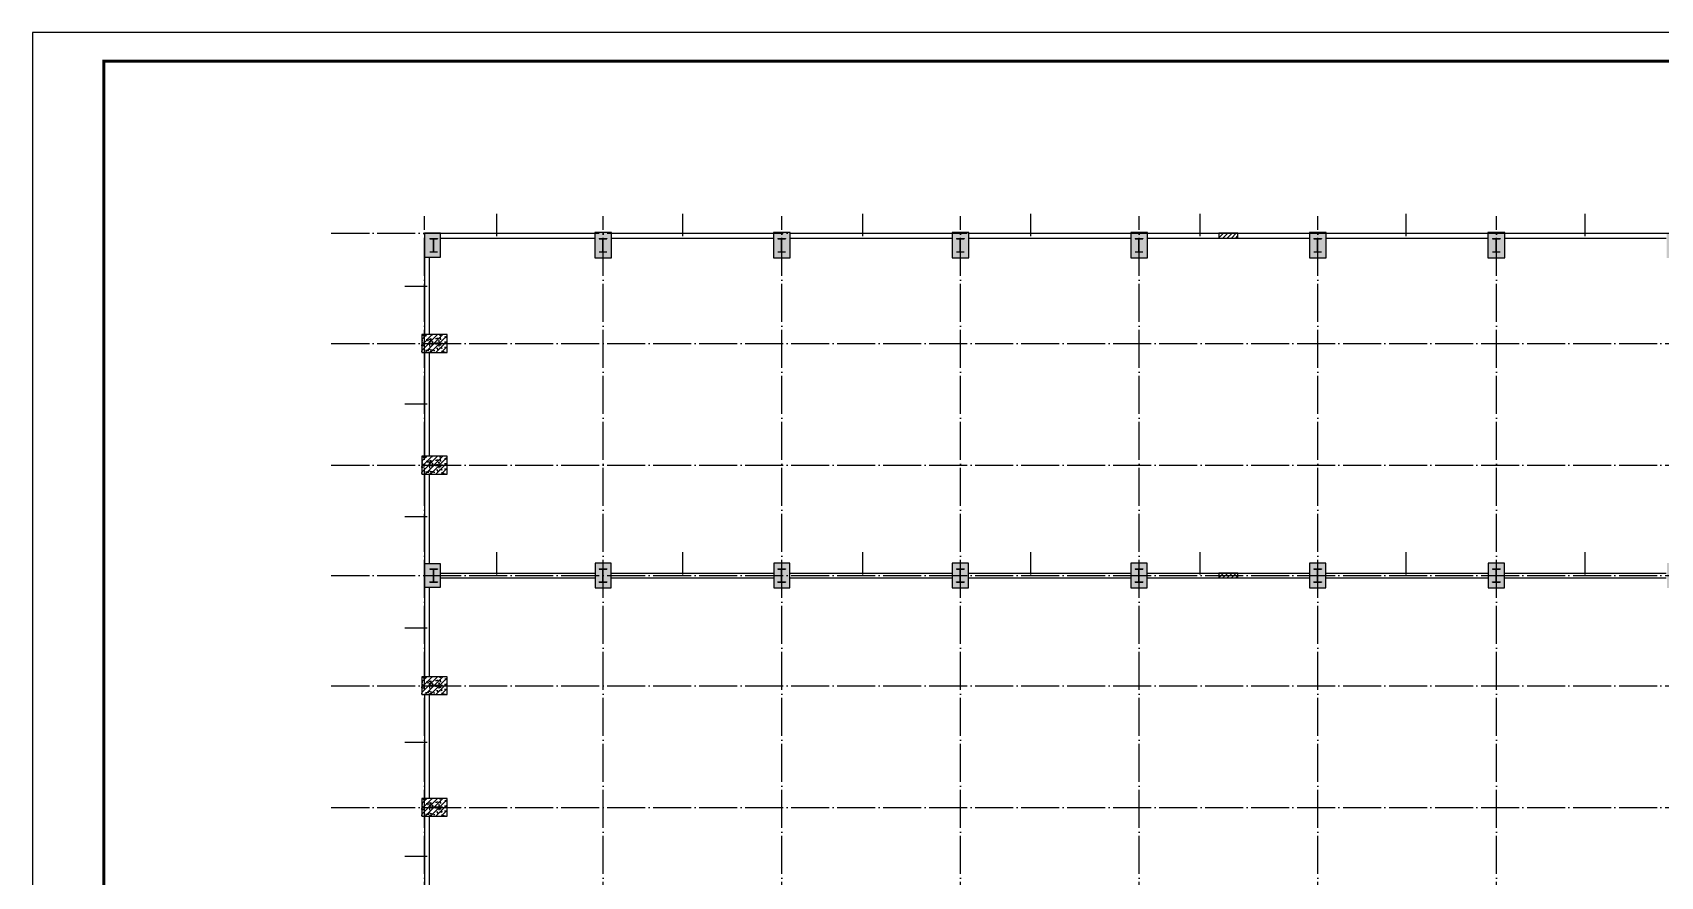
# Model space of a CAD drawing. Extents: x 95752 to 843522, y -411933 to 75567.
# Drawn here: x 287923 to 373577, y -236127 to -191733 of the extents above; entities that cross this region are included whole.
import ezdxf

# ---------------------------------------------------------------- set-up
doc = ezdxf.new("R2010")
doc.units = 0
doc.header["$LTSCALE"] = 1000
doc.header["$MEASUREMENT"] = 0
doc.linetypes.add('DOTE', pattern=[2.42, 2, -0.2, 0.02, -0.2])
for name, color, linetype in [('C-粗线', 51, 'Continuous'), ('DOTE', 1, 'Continuous'), ('PUB_TITLE', 4, 'Continuous')]:
    doc.layers.add(name, color=color, linetype=linetype)

# ---------------------------------------------------------------- blocks, each defined once
blk = doc.blocks.new('钢柱模板')
at = {"layer": 'C-粗线', "color": 6}
for p, q in [((-219552, -203263), (-219552, -203275)), ((-219552, -203263), (-219152, -203263)), ((-219552, -203263), (-219552, -203275)), ((-219552, -203263), (-219152, -203263)), ((-219552, -203275), (-219152, -203275)), ((-219552, -203275), (-219152, -203275)), ((-219361, -203283), (-219369, -203275)), ((-219361, -203283), (-219369, -203275)), ((-219361, -203951), (-219361, -203275)), ((-219361, -203951), (-219361, -203275)), ((-219343, -203283), (-219335, -203275)), ((-219343, -203951), (-219343, -203275)), ((-219343, -203283), (-219335, -203275)), ((-219343, -203951), (-219343, -203275)), ((-219152, -203263), (-219152, -203275)), ((-219152, -203263), (-219152, -203275)), ((-210632, -203263), (-210632, -203275)), ((-210632, -203263), (-210232, -203263)), ((-210632, -203263), (-210632, -203275)), ((-210632, -203263), (-210232, -203263)), ((-210632, -203275), (-210232, -203275)), ((-210632, -203275), (-210232, -203275)), ((-210441, -203283), (-210449, -203275)), ((-210441, -203283), (-210449, -203275)), ((-210441, -203951), (-210441, -203275)), ((-210441, -203951), (-210441, -203275)), ((-210423, -203283), (-210415, -203275)), ((-210423, -203951), (-210423, -203275)), ((-210423, -203283), (-210415, -203275)), ((-210423, -203951), (-210423, -203275)), ((-210232, -203263), (-210232, -203275)), ((-210232, -203263), (-210232, -203275)), ((-201232, -203263), (-201232, -203275)), ((-201232, -203263), (-200832, -203263)), ((-201232, -203263), (-201232, -203275)), ((-201232, -203263), (-200832, -203263)), ((-201232, -203275), (-200832, -203275)), ((-201232, -203275), (-200832, -203275)), ((-201041, -203283), (-201049, -203275)), ((-201041, -203283), (-201049, -203275)), ((-201041, -203951), (-201041, -203275)), ((-201041, -203951), (-201041, -203275)), ((-201023, -203283), (-201015, -203275)), ((-201023, -203951), (-201023, -203275)), ((-201023, -203283), (-201015, -203275)), ((-201023, -203951), (-201023, -203275)), ((-200832, -203263), (-200832, -203275)), ((-200832, -203263), (-200832, -203275)), ((-191832, -203263), (-191832, -203275)), ((-191832, -203263), (-191432, -203263)), ((-191832, -203263), (-191832, -203275)), ((-191832, -203263), (-191432, -203263)), ((-191832, -203275), (-191432, -203275)), ((-191832, -203275), (-191432, -203275)), ((-191641, -203283), (-191649, -203275)), ((-191641, -203283), (-191649, -203275)), ((-191641, -203951), (-191641, -203275)), ((-191641, -203951), (-191641, -203275)), ((-191623, -203283), (-191615, -203275)), ((-191623, -203951), (-191623, -203275)), ((-191623, -203283), (-191615, -203275)), ((-191623, -203951), (-191623, -203275)), ((-191432, -203263), (-191432, -203275)), ((-191432, -203263), (-191432, -203275)), ((-182432, -203263), (-182432, -203275)), ((-182432, -203263), (-182032, -203263)), ((-182432, -203263), (-182432, -203275)), ((-182432, -203263), (-182032, -203263)), ((-182432, -203275), (-182032, -203275)), ((-182432, -203275), (-182032, -203275)), ((-182241, -203283), (-182249, -203275)), ((-182241, -203283), (-182249, -203275)), ((-182241, -203951), (-182241, -203275)), ((-182241, -203951), (-182241, -203275)), ((-182223, -203283), (-182215, -203275)), ((-182223, -203951), (-182223, -203275)), ((-182223, -203283), (-182215, -203275)), ((-182223, -203951), (-182223, -203275)), ((-182032, -203263), (-182032, -203275)), ((-182032, -203263), (-182032, -203275)), ((-173032, -203263), (-173032, -203275)), ((-173032, -203263), (-172632, -203263)), ((-173032, -203263), (-173032, -203275)), ((-173032, -203263), (-172632, -203263)), ((-173032, -203275), (-172632, -203275)), ((-173032, -203275), (-172632, -203275)), ((-172841, -203283), (-172849, -203275)), ((-172841, -203283), (-172849, -203275)), ((-172841, -203951), (-172841, -203275)), ((-172841, -203951), (-172841, -203275)), ((-172823, -203283), (-172815, -203275)), ((-172823, -203951), (-172823, -203275)), ((-172823, -203283), (-172815, -203275)), ((-172823, -203951), (-172823, -203275)), ((-172632, -203263), (-172632, -203275)), ((-172632, -203263), (-172632, -203275)), ((-163632, -203263), (-163632, -203275)), ((-163632, -203263), (-163232, -203263)), ((-163632, -203263), (-163632, -203275)), ((-163632, -203263), (-163232, -203263)), ((-163632, -203275), (-163232, -203275)), ((-163632, -203275), (-163232, -203275)), ((-163441, -203283), (-163449, -203275)), ((-163441, -203283), (-163449, -203275)), ((-163441, -203951), (-163441, -203275)), ((-163441, -203951), (-163441, -203275)), ((-163423, -203283), (-163415, -203275)), ((-163423, -203951), (-163423, -203275)), ((-163423, -203283), (-163415, -203275)), ((-163423, -203951), (-163423, -203275)), ((-163232, -203263), (-163232, -203275)), ((-163232, -203263), (-163232, -203275)), ((-219552, -203963), (-219552, -203951)), ((-219552, -203951), (-219152, -203951)), ((-219552, -203963), (-219552, -203951)), ((-219552, -203951), (-219152, -203951)), ((-219552, -203963), (-219152, -203963)), ((-219552, -203963), (-219152, -203963)), ((-219361, -203943), (-219369, -203951)), ((-219361, -203943), (-219369, -203951)), ((-219343, -203943), (-219335, -203951)), ((-219343, -203943), (-219335, -203951)), ((-219152, -203951), (-219152, -203963)), ((-219152, -203951), (-219152, -203963)), ((-210632, -203963), (-210632, -203951)), ((-210632, -203951), (-210232, -203951)), ((-210632, -203963), (-210632, -203951)), ((-210632, -203951), (-210232, -203951)), ((-210632, -203963), (-210232, -203963)), ((-210632, -203963), (-210232, -203963)), ((-210441, -203943), (-210449, -203951)), ((-210441, -203943), (-210449, -203951)), ((-210423, -203943), (-210415, -203951)), ((-210423, -203943), (-210415, -203951)), ((-210232, -203951), (-210232, -203963)), ((-210232, -203951), (-210232, -203963)), ((-201232, -203963), (-201232, -203951)), ((-201232, -203951), (-200832, -203951)), ((-201232, -203963), (-201232, -203951)), ((-201232, -203951), (-200832, -203951)), ((-201232, -203963), (-200832, -203963)), ((-201232, -203963), (-200832, -203963)), ((-201041, -203943), (-201049, -203951)), ((-201041, -203943), (-201049, -203951)), ((-201023, -203943), (-201015, -203951)), ((-201023, -203943), (-201015, -203951)), ((-200832, -203951), (-200832, -203963)), ((-200832, -203951), (-200832, -203963)), ((-191832, -203963), (-191832, -203951)), ((-191832, -203951), (-191432, -203951)), ((-191832, -203963), (-191832, -203951)), ((-191832, -203951), (-191432, -203951)), ((-191832, -203963), (-191432, -203963)), ((-191832, -203963), (-191432, -203963)), ((-191641, -203943), (-191649, -203951)), ((-191641, -203943), (-191649, -203951)), ((-191623, -203943), (-191615, -203951)), ((-191623, -203943), (-191615, -203951)), ((-191432, -203951), (-191432, -203963)), ((-191432, -203951), (-191432, -203963)), ((-182432, -203963), (-182432, -203951)), ((-182432, -203951), (-182032, -203951)), ((-182432, -203963), (-182432, -203951)), ((-182432, -203951), (-182032, -203951)), ((-182432, -203963), (-182032, -203963)), ((-182432, -203963), (-182032, -203963)), ((-182241, -203943), (-182249, -203951)), ((-182241, -203943), (-182249, -203951)), ((-182223, -203943), (-182215, -203951)), ((-182223, -203943), (-182215, -203951)), ((-182032, -203951), (-182032, -203963)), ((-182032, -203951), (-182032, -203963)), ((-173032, -203963), (-173032, -203951)), ((-173032, -203951), (-172632, -203951)), ((-173032, -203963), (-173032, -203951)), ((-173032, -203951), (-172632, -203951)), ((-173032, -203963), (-172632, -203963)), ((-173032, -203963), (-172632, -203963)), ((-172841, -203943), (-172849, -203951)), ((-172841, -203943), (-172849, -203951)), ((-172823, -203943), (-172815, -203951)), ((-172823, -203943), (-172815, -203951)), ((-172632, -203951), (-172632, -203963)), ((-172632, -203951), (-172632, -203963)), ((-163632, -203963), (-163632, -203951)), ((-163632, -203951), (-163232, -203951)), ((-163632, -203963), (-163632, -203951)), ((-163632, -203951), (-163232, -203951)), ((-163632, -203963), (-163232, -203963)), ((-163632, -203963), (-163232, -203963)), ((-163441, -203943), (-163449, -203951)), ((-163441, -203943), (-163449, -203951)), ((-163423, -203943), (-163415, -203951)), ((-163423, -203943), (-163415, -203951)), ((-163232, -203951), (-163232, -203963)), ((-163232, -203951), (-163232, -203963)), ((-219552, -208633), (-219540, -208633)), ((-219552, -208933), (-219552, -208633)), ((-219552, -208633), (-219540, -208633)), ((-219552, -208933), (-219552, -208633)), ((-219552, -208933), (-219540, -208933)), ((-219552, -208933), (-219540, -208933)), ((-219540, -208933), (-219540, -208633)), ((-219540, -208933), (-219540, -208633)), ((-219532, -208774), (-219540, -208766)), ((-219532, -208774), (-219540, -208766)), ((-219064, -208774), (-219540, -208774)), ((-219064, -208774), (-219540, -208774)), ((-219532, -208792), (-219540, -208800)), ((-219064, -208792), (-219540, -208792)), ((-219532, -208792), (-219540, -208800)), ((-219064, -208792), (-219540, -208792)), ((-219072, -208774), (-219064, -208766)), ((-219072, -208774), (-219064, -208766)), ((-219072, -208792), (-219064, -208800)), ((-219072, -208792), (-219064, -208800)), ((-219064, -208633), (-219052, -208633)), ((-219064, -208933), (-219064, -208633)), ((-219064, -208633), (-219052, -208633)), ((-219064, -208933), (-219064, -208633)), ((-219052, -208933), (-219064, -208933)), ((-219052, -208933), (-219064, -208933)), ((-219052, -208933), (-219052, -208633)), ((-219052, -208933), (-219052, -208633)), ((-219552, -215033), (-219540, -215033)), ((-219552, -215333), (-219552, -215033)), ((-219552, -215033), (-219540, -215033)), ((-219552, -215333), (-219552, -215033)), ((-219552, -215333), (-219540, -215333)), ((-219552, -215333), (-219540, -215333)), ((-219540, -215333), (-219540, -215033)), ((-219540, -215333), (-219540, -215033)), ((-219532, -215174), (-219540, -215166)), ((-219532, -215174), (-219540, -215166)), ((-219064, -215174), (-219540, -215174)), ((-219064, -215174), (-219540, -215174)), ((-219532, -215192), (-219540, -215200)), ((-219064, -215192), (-219540, -215192)), ((-219532, -215192), (-219540, -215200)), ((-219064, -215192), (-219540, -215192)), ((-219072, -215174), (-219064, -215166)), ((-219072, -215174), (-219064, -215166)), ((-219072, -215192), (-219064, -215200)), ((-219072, -215192), (-219064, -215200)), ((-219064, -215033), (-219052, -215033)), ((-219064, -215333), (-219064, -215033)), ((-219064, -215033), (-219052, -215033)), ((-219064, -215333), (-219064, -215033)), ((-219052, -215333), (-219064, -215333)), ((-219052, -215333), (-219064, -215333)), ((-219052, -215333), (-219052, -215033)), ((-219052, -215333), (-219052, -215033)), ((-219552, -220633), (-219552, -220645)), ((-219552, -220633), (-219152, -220633)), ((-219552, -220633), (-219552, -220645)), ((-219552, -220633), (-219152, -220633)), ((-219552, -220645), (-219152, -220645)), ((-219552, -220645), (-219152, -220645)), ((-219361, -220653), (-219369, -220645)), ((-219361, -220653), (-219369, -220645)), ((-219361, -221321), (-219361, -220645)), ((-219361, -221321), (-219361, -220645)), ((-219343, -220653), (-219335, -220645)), ((-219343, -221321), (-219343, -220645)), ((-219343, -220653), (-219335, -220645)), ((-219343, -221321), (-219343, -220645)), ((-219152, -220633), (-219152, -220645)), ((-219152, -220633), (-219152, -220645)), ((-210637, -220633), (-210637, -220645)), ((-210637, -220633), (-210227, -220633)), ((-210637, -220633), (-210637, -220645)), ((-210637, -220633), (-210227, -220633)), ((-210637, -220645), (-210227, -220645)), ((-210637, -220645), (-210227, -220645)), ((-210441, -220653), (-210449, -220645)), ((-210441, -220653), (-210449, -220645)), ((-210441, -221321), (-210441, -220645)), ((-210441, -221321), (-210441, -220645)), ((-210423, -220653), (-210415, -220645)), ((-210423, -221321), (-210423, -220645)), ((-210423, -220653), (-210415, -220645)), ((-210423, -221321), (-210423, -220645)), ((-210227, -220633), (-210227, -220645)), ((-210227, -220633), (-210227, -220645)), ((-201237, -220633), (-201237, -220645)), ((-201237, -220633), (-200827, -220633)), ((-201237, -220633), (-201237, -220645)), ((-201237, -220633), (-200827, -220633)), ((-201237, -220645), (-200827, -220645)), ((-201237, -220645), (-200827, -220645)), ((-201041, -220653), (-201049, -220645)), ((-201041, -220653), (-201049, -220645)), ((-201041, -221321), (-201041, -220645)), ((-201041, -221321), (-201041, -220645)), ((-201023, -220653), (-201015, -220645)), ((-201023, -221321), (-201023, -220645)), ((-201023, -220653), (-201015, -220645)), ((-201023, -221321), (-201023, -220645)), ((-200827, -220633), (-200827, -220645)), ((-200827, -220633), (-200827, -220645)), ((-191837, -220633), (-191837, -220645)), ((-191837, -220633), (-191427, -220633)), ((-191837, -220633), (-191837, -220645)), ((-191837, -220633), (-191427, -220633)), ((-191837, -220645), (-191427, -220645)), ((-191837, -220645), (-191427, -220645)), ((-191641, -220653), (-191649, -220645)), ((-191641, -220653), (-191649, -220645)), ((-191641, -221321), (-191641, -220645)), ((-191641, -221321), (-191641, -220645)), ((-191623, -220653), (-191615, -220645)), ((-191623, -221321), (-191623, -220645)), ((-191623, -220653), (-191615, -220645)), ((-191623, -221321), (-191623, -220645)), ((-191427, -220633), (-191427, -220645)), ((-191427, -220633), (-191427, -220645)), ((-182437, -220633), (-182437, -220645)), ((-182437, -220633), (-182027, -220633)), ((-182437, -220633), (-182437, -220645)), ((-182437, -220633), (-182027, -220633)), ((-182437, -220645), (-182027, -220645)), ((-182437, -220645), (-182027, -220645)), ((-182241, -220653), (-182249, -220645)), ((-182241, -220653), (-182249, -220645)), ((-182241, -221321), (-182241, -220645)), ((-182241, -221321), (-182241, -220645)), ((-182223, -221321), (-182223, -220645)), ((-182223, -220653), (-182215, -220645)), ((-182223, -221321), (-182223, -220645)), ((-182223, -220653), (-182215, -220645)), ((-182027, -220633), (-182027, -220645)), ((-182027, -220633), (-182027, -220645)), ((-173037, -220633), (-173037, -220645)), ((-173037, -220633), (-172627, -220633)), ((-173037, -220633), (-173037, -220645)), ((-173037, -220633), (-172627, -220633)), ((-173037, -220645), (-172627, -220645)), ((-173037, -220645), (-172627, -220645)), ((-172841, -220653), (-172849, -220645)), ((-172841, -220653), (-172849, -220645)), ((-172841, -221321), (-172841, -220645)), ((-172841, -221321), (-172841, -220645)), ((-172823, -220653), (-172815, -220645)), ((-172823, -221321), (-172823, -220645)), ((-172823, -220653), (-172815, -220645)), ((-172823, -221321), (-172823, -220645)), ((-172627, -220633), (-172627, -220645)), ((-172627, -220633), (-172627, -220645)), ((-163637, -220633), (-163637, -220645)), ((-163637, -220633), (-163227, -220633)), ((-163637, -220633), (-163637, -220645)), ((-163637, -220633), (-163227, -220633)), ((-163637, -220645), (-163227, -220645)), ((-163637, -220645), (-163227, -220645)), ((-163441, -220653), (-163449, -220645)), ((-163441, -220653), (-163449, -220645)), ((-163441, -221321), (-163441, -220645)), ((-163441, -221321), (-163441, -220645)), ((-163423, -220653), (-163415, -220645)), ((-163423, -221321), (-163423, -220645)), ((-163423, -220653), (-163415, -220645)), ((-163423, -221321), (-163423, -220645)), ((-163227, -220633), (-163227, -220645)), ((-163227, -220633), (-163227, -220645)), ((-219552, -221333), (-219552, -221321)), ((-219552, -221321), (-219152, -221321)), ((-219552, -221333), (-219552, -221321)), ((-219552, -221321), (-219152, -221321)), ((-219552, -221333), (-219152, -221333)), ((-219552, -221333), (-219152, -221333)), ((-219361, -221313), (-219369, -221321)), ((-219361, -221313), (-219369, -221321)), ((-219343, -221313), (-219335, -221321)), ((-219343, -221313), (-219335, -221321)), ((-219152, -221321), (-219152, -221333)), ((-219152, -221321), (-219152, -221333)), ((-210637, -221333), (-210637, -221321)), ((-210637, -221321), (-210227, -221321)), ((-210637, -221333), (-210637, -221321)), ((-210637, -221321), (-210227, -221321)), ((-210637, -221333), (-210227, -221333)), ((-210637, -221333), (-210227, -221333)), ((-210441, -221313), (-210449, -221321)), ((-210441, -221313), (-210449, -221321)), ((-210423, -221313), (-210415, -221321)), ((-210423, -221313), (-210415, -221321)), ((-210227, -221321), (-210227, -221333)), ((-210227, -221321), (-210227, -221333)), ((-201237, -221333), (-201237, -221321)), ((-201237, -221321), (-200827, -221321)), ((-201237, -221333), (-201237, -221321)), ((-201237, -221321), (-200827, -221321)), ((-201237, -221333), (-200827, -221333)), ((-201237, -221333), (-200827, -221333)), ((-201041, -221313), (-201049, -221321)), ((-201041, -221313), (-201049, -221321)), ((-201023, -221313), (-201015, -221321)), ((-201023, -221313), (-201015, -221321)), ((-200827, -221321), (-200827, -221333)), ((-200827, -221321), (-200827, -221333)), ((-191837, -221333), (-191837, -221321)), ((-191837, -221321), (-191427, -221321)), ((-191837, -221333), (-191837, -221321)), ((-191837, -221321), (-191427, -221321)), ((-191837, -221333), (-191427, -221333)), ((-191837, -221333), (-191427, -221333)), ((-191641, -221313), (-191649, -221321)), ((-191641, -221313), (-191649, -221321)), ((-191623, -221313), (-191615, -221321)), ((-191623, -221313), (-191615, -221321)), ((-191427, -221321), (-191427, -221333)), ((-191427, -221321), (-191427, -221333)), ((-182437, -221333), (-182437, -221321)), ((-182437, -221321), (-182027, -221321)), ((-182437, -221333), (-182437, -221321)), ((-182437, -221321), (-182027, -221321)), ((-182437, -221333), (-182027, -221333)), ((-182437, -221333), (-182027, -221333)), ((-182241, -221313), (-182249, -221321)), ((-182241, -221313), (-182249, -221321)), ((-182223, -221313), (-182215, -221321)), ((-182223, -221313), (-182215, -221321)), ((-182027, -221321), (-182027, -221333)), ((-182027, -221321), (-182027, -221333)), ((-173037, -221333), (-173037, -221321)), ((-173037, -221321), (-172627, -221321)), ((-173037, -221333), (-173037, -221321)), ((-173037, -221321), (-172627, -221321)), ((-173037, -221333), (-172627, -221333)), ((-173037, -221333), (-172627, -221333)), ((-172841, -221313), (-172849, -221321)), ((-172841, -221313), (-172849, -221321)), ((-172823, -221313), (-172815, -221321)), ((-172823, -221313), (-172815, -221321)), ((-172627, -221321), (-172627, -221333)), ((-172627, -221321), (-172627, -221333)), ((-163637, -221333), (-163637, -221321)), ((-163637, -221321), (-163227, -221321)), ((-163637, -221333), (-163637, -221321)), ((-163637, -221321), (-163227, -221321)), ((-163637, -221333), (-163227, -221333)), ((-163637, -221333), (-163227, -221333)), ((-163441, -221313), (-163449, -221321)), ((-163441, -221313), (-163449, -221321)), ((-163423, -221313), (-163415, -221321)), ((-163423, -221313), (-163415, -221321)), ((-163227, -221321), (-163227, -221333)), ((-163227, -221321), (-163227, -221333)), ((-219552, -226933), (-219552, -226633)), ((-219552, -226633), (-219540, -226633)), ((-219552, -226933), (-219552, -226633)), ((-219552, -226633), (-219540, -226633)), ((-219552, -226933), (-219552, -226633)), ((-219552, -226633), (-219540, -226633)), ((-219552, -226933), (-219552, -226633)), ((-219552, -226633), (-219540, -226633)), ((-219552, -226933), (-219540, -226933)), ((-219552, -226933), (-219540, -226933)), ((-219552, -226933), (-219540, -226933)), ((-219552, -226933), (-219540, -226933)), ((-219540, -226933), (-219540, -226633)), ((-219540, -226933), (-219540, -226633)), ((-219540, -226933), (-219540, -226633)), ((-219540, -226933), (-219540, -226633)), ((-219532, -226774), (-219540, -226766)), ((-219532, -226774), (-219540, -226766)), ((-219532, -226774), (-219540, -226766)), ((-219532, -226774), (-219540, -226766)), ((-219064, -226774), (-219540, -226774)), ((-219064, -226774), (-219540, -226774)), ((-219064, -226774), (-219540, -226774)), ((-219064, -226774), (-219540, -226774)), ((-219064, -226792), (-219540, -226792)), ((-219532, -226792), (-219540, -226800)), ((-219064, -226792), (-219540, -226792)), ((-219532, -226792), (-219540, -226800)), ((-219064, -226792), (-219540, -226792)), ((-219532, -226792), (-219540, -226800)), ((-219064, -226792), (-219540, -226792)), ((-219532, -226792), (-219540, -226800)), ((-219072, -226774), (-219064, -226766)), ((-219072, -226774), (-219064, -226766)), ((-219072, -226774), (-219064, -226766)), ((-219072, -226774), (-219064, -226766)), ((-219072, -226792), (-219064, -226800)), ((-219072, -226792), (-219064, -226800)), ((-219072, -226792), (-219064, -226800)), ((-219072, -226792), (-219064, -226800)), ((-219064, -226933), (-219064, -226633)), ((-219064, -226633), (-219052, -226633)), ((-219064, -226933), (-219064, -226633)), ((-219064, -226633), (-219052, -226633)), ((-219064, -226933), (-219064, -226633)), ((-219064, -226633), (-219052, -226633)), ((-219064, -226933), (-219064, -226633)), ((-219064, -226633), (-219052, -226633)), ((-219052, -226933), (-219064, -226933)), ((-219052, -226933), (-219064, -226933)), ((-219052, -226933), (-219064, -226933)), ((-219052, -226933), (-219064, -226933)), ((-219052, -226933), (-219052, -226633)), ((-219052, -226933), (-219052, -226633)), ((-219052, -226933), (-219052, -226633)), ((-219052, -226933), (-219052, -226633)), ((-219552, -233033), (-219540, -233033)), ((-219552, -233333), (-219552, -233033)), ((-219552, -233033), (-219540, -233033)), ((-219552, -233333), (-219552, -233033)), ((-219552, -233033), (-219540, -233033)), ((-219552, -233333), (-219552, -233033)), ((-219552, -233033), (-219540, -233033)), ((-219552, -233333), (-219552, -233033)), ((-219552, -233333), (-219540, -233333)), ((-219552, -233333), (-219540, -233333)), ((-219552, -233333), (-219540, -233333)), ((-219552, -233333), (-219540, -233333)), ((-219540, -233333), (-219540, -233033)), ((-219540, -233333), (-219540, -233033)), ((-219540, -233333), (-219540, -233033)), ((-219540, -233333), (-219540, -233033)), ((-219532, -233174), (-219540, -233166)), ((-219532, -233174), (-219540, -233166)), ((-219532, -233174), (-219540, -233166)), ((-219532, -233174), (-219540, -233166)), ((-219064, -233174), (-219540, -233174)), ((-219064, -233174), (-219540, -233174)), ((-219064, -233174), (-219540, -233174)), ((-219064, -233174), (-219540, -233174)), ((-219532, -233192), (-219540, -233200)), ((-219064, -233192), (-219540, -233192)), ((-219532, -233192), (-219540, -233200)), ((-219064, -233192), (-219540, -233192)), ((-219532, -233192), (-219540, -233200)), ((-219064, -233192), (-219540, -233192)), ((-219532, -233192), (-219540, -233200)), ((-219064, -233192), (-219540, -233192)), ((-219072, -233174), (-219064, -233166)), ((-219072, -233174), (-219064, -233166)), ((-219072, -233174), (-219064, -233166)), ((-219072, -233174), (-219064, -233166)), ((-219072, -233192), (-219064, -233200)), ((-219072, -233192), (-219064, -233200)), ((-219072, -233192), (-219064, -233200)), ((-219072, -233192), (-219064, -233200)), ((-219064, -233033), (-219052, -233033)), ((-219064, -233333), (-219064, -233033)), ((-219064, -233033), (-219052, -233033)), ((-219064, -233333), (-219064, -233033)), ((-219064, -233033), (-219052, -233033)), ((-219064, -233333), (-219064, -233033)), ((-219064, -233033), (-219052, -233033)), ((-219064, -233333), (-219064, -233033)), ((-219052, -233333), (-219064, -233333)), ((-219052, -233333), (-219064, -233333)), ((-219052, -233333), (-219064, -233333)), ((-219052, -233333), (-219064, -233333)), ((-219052, -233333), (-219052, -233033)), ((-219052, -233333), (-219052, -233033)), ((-219052, -233333), (-219052, -233033)), ((-219052, -233333), (-219052, -233033))]:
    blk.add_line(p, q, dxfattribs=at)
blk = doc.blocks.new('zw-02')
at = {"layer": 'DOTE', "linetype": 'DOTE'}
for p, q in [((308543, 4846), (308543, 63646)), ((317943, 4846), (317943, 63646)), ((327343, 4846), (327343, 63646)), ((336743, 4846), (336743, 63646)), ((346143, 4846), (346143, 63646)), ((355543, 4846), (355543, 63646)), ((364943, 4846), (364943, 63646)), ((303643, 62746), (407443, 62746)), ((303643, 56946), (407443, 56946)), ((303643, 50546), (407443, 50546)), ((303643, 44746), (407443, 44746)), ((303643, 38946), (407443, 38946)), ((303643, 32546), (407443, 32546))]:
    blk.add_line(p, q, dxfattribs=at)
blk = doc.blocks.new('短柱模板')
h = blk.add_hatch()
h.set_pattern_fill('钢筋混凝土', color=251, scale=80, style=0)
h.set_pattern_definition([(45, (154206.84, 0), (-141.42136, 141.42136), []), (50, (154206.84, 0), (573.80815, -50.2017), [60, -660]), (355, (154206.84, 0), (-111.0011, 601.7537), [48, -528]), (100.4514, (154254.66, -4.2), (462.8075, 551.5516), [50.99215, -560.9137]), (46.1842, (154206.84, 160), (853.7928, -132.4152), [90, -990]), (96.6356, (154278, 149), (747.7302, 779.2943), [76.4882, -841.3704]), (351.1842, (154206.8, 160), (747.7296, 779.2949), [72, -792]), (21, (154286.84, 120), (477.52564, -322.0951), [60, -660]), (326, (154286.84, 120), (194.6523, 580.12), [48, -528]), (71.4514, (154326.63, 93.16), (672.1781, 258.0244), [50.99215, -560.9137]), (37.5, (154206.84, 0), (9.72788, 266.31508), [0, -521.6, 0, -536, 0, -530]), (7.5, (154206.84, 0), (210.45563, 315.52937), [0, -305.6, 0, -509.6, 0, -202]), (327.5, (154028.44, 0), (427.05795, -18.0439), [0, -200, 0, -624, 0, -828]), (317.5, (153948.44, 0), (466.54894, 80.084), [0, -260, 0, -414.4, 0, -588])])
h.paths.add_polyline_path([(383318, -238948), (384168, -238948), (384168, -237638), (383318, -237638)])
h.paths.add_polyline_path([(383318, -220948), (384168, -220948), (384168, -219638), (383318, -219638)])
h.paths.add_polyline_path([(383303, -203588), (384183, -203588), (384183, -202258), (383303, -202258)])
h.paths.add_polyline_path([(383303, -256328), (384183, -256328), (384183, -254998), (383303, -254998)])
h.paths.add_polyline_path([(373918, -238948), (374768, -238948), (374768, -237638), (373918, -237638)])
h.paths.add_polyline_path([(373918, -220948), (374768, -220948), (374768, -219638), (373918, -219638)])
h.paths.add_polyline_path([(373903, -203588), (374783, -203588), (374783, -202258), (373903, -202258)])
h.paths.add_polyline_path([(373903, -256328), (374783, -256328), (374783, -254998), (373903, -254998)])
h.paths.add_polyline_path([(364518, -238948), (365368, -238948), (365368, -237638), (364518, -237638)])
h.paths.add_polyline_path([(364518, -220948), (365368, -220948), (365368, -219638), (364518, -219638)])
h.paths.add_polyline_path([(364503, -203588), (365383, -203588), (365383, -202258), (364503, -202258)])
h.paths.add_polyline_path([(364503, -256328), (365383, -256328), (365383, -254998), (364503, -254998)])
h.paths.add_polyline_path([(355118, -238948), (355968, -238948), (355968, -237638), (355118, -237638)])
h.paths.add_polyline_path([(355118, -220948), (355968, -220948), (355968, -219638), (355118, -219638)])
h.paths.add_polyline_path([(355103, -203588), (355983, -203588), (355983, -202258), (355103, -202258)])
h.paths.add_polyline_path([(355103, -256328), (355983, -256328), (355983, -254998), (355103, -254998)])
h.paths.add_polyline_path([(345718, -238948), (346568, -238948), (346568, -237638), (345718, -237638)])
h.paths.add_polyline_path([(345718, -220948), (346568, -220948), (346568, -219638), (345718, -219638)])
h.paths.add_polyline_path([(345703, -203588), (346583, -203588), (346583, -202258), (345703, -202258)])
h.paths.add_polyline_path([(345703, -256328), (346583, -256328), (346583, -254998), (345703, -254998)])
h.paths.add_polyline_path([(336318, -238948), (337168, -238948), (337168, -237638), (336318, -237638)])
h.paths.add_polyline_path([(336318, -220948), (337168, -220948), (337168, -219638), (336318, -219638)])
h.paths.add_polyline_path([(336303, -203588), (337183, -203588), (337183, -202258), (336303, -202258)])
h.paths.add_polyline_path([(336303, -256328), (337183, -256328), (337183, -254998), (336303, -254998)])
h.paths.add_polyline_path([(326918, -238948), (327768, -238948), (327768, -237638), (326918, -237638)])
h.paths.add_polyline_path([(326918, -220948), (327768, -220948), (327768, -219638), (326918, -219638)])
h.paths.add_polyline_path([(326903, -203588), (327783, -203588), (327783, -202258), (326903, -202258)])
h.paths.add_polyline_path([(326903, -256328), (327783, -256328), (327783, -254998), (326903, -254998)])
h.paths.add_polyline_path([(317518, -238948), (318368, -238948), (318368, -237638), (317518, -237638)])
h.paths.add_polyline_path([(317518, -220948), (318368, -220948), (318368, -219638), (317518, -219638)])
h.paths.add_polyline_path([(317503, -203588), (318383, -203588), (318383, -202258), (317503, -202258)])
h.paths.add_polyline_path([(317503, -256328), (318383, -256328), (318383, -254998), (317503, -254998)])
h.paths.add_polyline_path([(308543, -203543), (309393, -203543), (309393, -202293), (308543, -202293)])
h.paths.add_polyline_path([(401693, -203543), (402543, -203543), (402543, -202293), (401693, -202293)])
h.paths.add_polyline_path([(392703, -203588), (393583, -203588), (393583, -202258), (392703, -202258)])
h.paths.add_polyline_path([(401693, -256293), (402543, -256293), (402543, -255043), (401693, -255043)])
h.paths.add_polyline_path([(308543, -256293), (309393, -256293), (309393, -255043), (308543, -255043)])
h.paths.add_polyline_path([(392703, -256328), (393583, -256328), (393583, -254998), (392703, -254998)])
h.paths.add_polyline_path([(401693, -238908), (402543, -238908), (402543, -237678), (401693, -237678)])
h.paths.add_polyline_path([(308543, -238908), (309393, -238908), (309393, -237678), (308543, -237678)])
h.paths.add_polyline_path([(392718, -238948), (393568, -238948), (393568, -237638), (392718, -237638)])
h.paths.add_polyline_path([(401693, -220908), (402543, -220908), (402543, -219678), (401693, -219678)])
h.paths.add_polyline_path([(308543, -220908), (309393, -220908), (309393, -219678), (308543, -219678)])
h.paths.add_polyline_path([(392718, -220948), (393568, -220948), (393568, -219638), (392718, -219638)])
h = blk.add_hatch()
h.set_pattern_fill('钢筋混凝土', color=251, scale=80, style=0)
h.set_pattern_definition([(45, (0, 18000), (-141.42136, 141.42136), []), (50, (0, 18000), (573.80815, -50.2017), [60, -660]), (355, (0, 18000), (-111.0011, 601.7537), [48, -528]), (100.4514, (47.8, 17995.8), (462.8075, 551.5516), [50.99215, -560.9137]), (46.1842, (0, 18160), (853.7928, -132.4152), [90, -990]), (96.6356, (71.15, 18149), (747.7302, 779.2943), [76.4882, -841.3704]), (351.1842, (0, 18160), (747.7296, 779.2949), [72, -792]), (21, (80, 18120), (477.52564, -322.0951), [60, -660]), (326, (80, 18120), (194.6523, 580.12), [48, -528]), (71.4514, (119.8, 18093.16), (672.1781, 258.0244), [50.99215, -560.9137]), (37.5, (0, 18000), (9.72788, 266.31508), [0, -521.6, 0, -536, 0, -530]), (7.5, (0, 18000), (210.45563, 315.52937), [0, -305.6, 0, -509.6, 0, -202]), (327.5, (-178.4, 18000), (427.05795, -18.0439), [0, -200, 0, -624, 0, -828]), (317.5, (-258.4, 18000), (466.54894, 80.084), [0, -260, 0, -414.4, 0, -588])])
h.paths.add_polyline_path([(309743, -208563), (309743, -207623), (308403, -207623), (308403, -208563)])
h = blk.add_hatch()
h.set_pattern_fill('钢筋混凝土', color=251, scale=80, style=0)
h.set_pattern_definition([(45, (0, 11600), (-141.42136, 141.42136), []), (50, (0, 11600), (573.80815, -50.2017), [60, -660]), (355, (0, 11600), (-111.0011, 601.7537), [48, -528]), (100.4514, (47.8, 11595.8), (462.8075, 551.5516), [50.99215, -560.9137]), (46.1842, (0, 11760), (853.7928, -132.4152), [90, -990]), (96.6356, (71.15, 11749), (747.7302, 779.2943), [76.4882, -841.3704]), (351.1842, (0, 11760), (747.7296, 779.2949), [72, -792]), (21, (80, 11720), (477.52564, -322.0951), [60, -660]), (326, (80, 11720), (194.6523, 580.12), [48, -528]), (71.4514, (119.8, 11693.16), (672.1781, 258.0244), [50.99215, -560.9137]), (37.5, (0, 11600), (9.72788, 266.31508), [0, -521.6, 0, -536, 0, -530]), (7.5, (0, 11600), (210.45563, 315.52937), [0, -305.6, 0, -509.6, 0, -202]), (327.5, (-178.4, 11600), (427.05795, -18.0439), [0, -200, 0, -624, 0, -828]), (317.5, (-258.4, 11600), (466.54894, 80.084), [0, -260, 0, -414.4, 0, -588])])
h.paths.add_polyline_path([(309743, -214963), (309743, -214023), (308403, -214023), (308403, -214963)])
h = blk.add_hatch()
h.set_pattern_fill('钢筋混凝土', color=251, scale=80, style=0)
h.set_pattern_definition([(45, (0, 0), (-141.42136, 141.42136), []), (50, (0, 0), (573.80815, -50.2017), [60, -660]), (355, (0, 0), (-111.0011, 601.7537), [48, -528]), (100.4514, (47.8, -4.2), (462.8075, 551.5516), [50.99215, -560.9137]), (46.1842, (0, 160), (853.7928, -132.4152), [90, -990]), (96.6356, (71.15, 149), (747.7302, 779.2943), [76.4882, -841.3704]), (351.1842, (0, 160), (747.7296, 779.2949), [72, -792]), (21, (80, 120), (477.52564, -322.0951), [60, -660]), (326, (80, 120), (194.6523, 580.12), [48, -528]), (71.4514, (119.8, 93.16), (672.1781, 258.0244), [50.99215, -560.9137]), (37.5, (0, 0), (9.72788, 266.31508), [0, -521.6, 0, -536, 0, -530]), (7.5, (0, 0), (210.45563, 315.52937), [0, -305.6, 0, -509.6, 0, -202]), (327.5, (-178.4, 0), (427.05795, -18.0439), [0, -200, 0, -624, 0, -828]), (317.5, (-258.4, 0), (466.54894, 80.084), [0, -260, 0, -414.4, 0, -588])])
h.paths.add_polyline_path([(309743, -226563), (309743, -225623), (308403, -225623), (308403, -226563)])
h = blk.add_hatch()
h.set_pattern_fill('钢筋混凝土', color=251, scale=80, style=0)
h.set_pattern_definition([(45, (0, -6400), (-141.42136, 141.42136), []), (50, (0, -6400), (573.80815, -50.2017), [60, -660]), (355, (0, -6400), (-111.0011, 601.7537), [48, -528]), (100.4514, (47.8, -6404.2), (462.8075, 551.5516), [50.99215, -560.9137]), (46.1842, (0, -6240), (853.7928, -132.4152), [90, -990]), (96.6356, (71.15, -6251), (747.7302, 779.2943), [76.4882, -841.3704]), (351.1842, (0, -6240), (747.7296, 779.2949), [72, -792]), (21, (80, -6280), (477.52564, -322.0951), [60, -660]), (326, (80, -6280), (194.6523, 580.12), [48, -528]), (71.4514, (119.8, -6306.84), (672.1781, 258.0244), [50.99215, -560.9137]), (37.5, (0, -6400), (9.72788, 266.31508), [0, -521.6, 0, -536, 0, -530]), (7.5, (0, -6400), (210.45563, 315.52937), [0, -305.6, 0, -509.6, 0, -202]), (327.5, (-178.4, -6400), (427.05795, -18.0439), [0, -200, 0, -624, 0, -828]), (317.5, (-258.4, -6400), (466.54894, 80.084), [0, -260, 0, -414.4, 0, -588])])
h.paths.add_polyline_path([(309743, -232963), (309743, -232023), (308403, -232023), (308403, -232963)])
at = {"color": 2}
for points in [[(308543, -203543), (309393, -203543), (309393, -202293), (308543, -202293)], [(317503, -203588), (318383, -203588), (318383, -202258), (317503, -202258)], [(326903, -203588), (327783, -203588), (327783, -202258), (326903, -202258)], [(336303, -203588), (337183, -203588), (337183, -202258), (336303, -202258)], [(345703, -203588), (346583, -203588), (346583, -202258), (345703, -202258)], [(355103, -203588), (355983, -203588), (355983, -202258), (355103, -202258)], [(364503, -203588), (365383, -203588), (365383, -202258), (364503, -202258)], [(309743, -208563), (309743, -207623), (308403, -207623), (308403, -208563)], [(309743, -214963), (309743, -214023), (308403, -214023), (308403, -214963)], [(308543, -220908), (309393, -220908), (309393, -219678), (308543, -219678)], [(317518, -220948), (318368, -220948), (318368, -219638), (317518, -219638)], [(326918, -220948), (327768, -220948), (327768, -219638), (326918, -219638)], [(336318, -220948), (337168, -220948), (337168, -219638), (336318, -219638)], [(345718, -220948), (346568, -220948), (346568, -219638), (345718, -219638)], [(355118, -220948), (355968, -220948), (355968, -219638), (355118, -219638)], [(364518, -220948), (365368, -220948), (365368, -219638), (364518, -219638)], [(309743, -226563), (309743, -225623), (308403, -225623), (308403, -226563)], [(309743, -232963), (309743, -232023), (308403, -232023), (308403, -232963)]]:
    blk.add_lwpolyline(points, close=True, dxfattribs=at)
blk = doc.blocks.new('地梁模板')
at = {"color": 4}
for p, q in [((309393, -202293), (317483, -202293)), ((309393, -202543), (317483, -202543)), ((318403, -202293), (326883, -202293)), ((318403, -202543), (326883, -202543)), ((327803, -202293), (336283, -202293)), ((327803, -202543), (336283, -202543)), ((337203, -202293), (345683, -202293)), ((337203, -202543), (345683, -202543)), ((346603, -202293), (355083, -202293)), ((346603, -202543), (355083, -202543)), ((356003, -202293), (364483, -202293)), ((356003, -202543), (364483, -202543)), ((365396, -202543), (373883, -202543)), ((365403, -202293), (373883, -202293)), ((308543, -203558), (308543, -207623)), ((308793, -203558), (308793, -207623)), ((308543, -208563), (308543, -214023)), ((308793, -208563), (308793, -214023)), ((308543, -214963), (308543, -219658)), ((308793, -214963), (308793, -219658)), ((308543, -220928), (308543, -225623)), ((308793, -220928), (308793, -225623)), ((309393, -220168), (317483, -220168)), ((309393, -220418), (317483, -220418)), ((318403, -220168), (326883, -220168)), ((318403, -220418), (326883, -220418)), ((327803, -220168), (336283, -220168)), ((327803, -220418), (336283, -220418)), ((337203, -220168), (345683, -220168)), ((337203, -220418), (345683, -220418)), ((346603, -220168), (355083, -220168)), ((346603, -220418), (355083, -220418)), ((356003, -220168), (364483, -220168)), ((356003, -220418), (364483, -220418)), ((365396, -220418), (373883, -220418)), ((365403, -220168), (373883, -220168)), ((308543, -226563), (308543, -232023)), ((308793, -226563), (308793, -232023)), ((308543, -232963), (308543, -237658)), ((308793, -232963), (308793, -237659))]:
    blk.add_line(p, q, dxfattribs=at)

msp = doc.modelspace()

# ---------------------------------------------------------------- hatches: boundary and pattern name
h = msp.add_hatch()
h.set_pattern_fill('ANSI31', color=256, scale=100, style=0)
h.set_pattern_definition([(45, (-432386.19, -305234), (-112.2532, 112.2532), [])])
h.paths.add_polyline_path([(350342.8, -202542.6), (351342.8, -202542.6), (351342.8, -202292.6), (350342.8, -202292.6)])
h = msp.add_hatch()
h.set_pattern_fill('ANSI31', color=256, scale=100, style=0)
h.set_pattern_definition([(45, (-432386.19, -323109), (-112.2532, 112.2532), [])])
h.paths.add_polyline_path([(350342.8, -220417.6), (351342.8, -220417.6), (351342.8, -220167.6), (350342.8, -220167.6)])

# ---------------------------------------------------------------- linework, layer by layer
at = {"color": 2}
for p, q in [((312334.1, -201271.1), (312334.1, -202447.6)), ((322121.2, -201271.1), (322121.2, -202447.6)), ((331586.5, -201271.1), (331586.5, -202447.6)), ((340438.6, -201271.1), (340438.6, -202447.6)), ((349339.4, -201271.1), (349339.4, -202447.6)), ((360186.3, -201271.1), (360186.3, -202447.6)), ((369598.2, -201271.1), (369598.2, -202447.6)), ((307502.3, -205077.8), (308678.9, -205077.8)), ((307502.3, -211255.8), (308678.9, -211255.8)), ((307502.3, -217194.2), (308678.9, -217194.2)), ((312334.1, -219074.8), (312334.1, -220251.4)), ((322121.2, -219074.8), (322121.2, -220251.4)), ((331586.5, -219074.8), (331586.5, -220251.4)), ((340438.6, -219074.8), (340438.6, -220251.4)), ((349339.4, -219074.8), (349339.4, -220251.4)), ((360186.3, -219074.8), (360186.3, -220251.4)), ((369598.2, -219074.8), (369598.2, -220251.4)), ((307502.3, -223055), (308678.9, -223055)), ((307502.3, -229060.9), (308678.9, -229060.9)), ((307502.3, -235055.1), (308678.9, -235055.1))]:
    msp.add_line(p, q, dxfattribs=at)
for points in [[(350342.8, -202542.6), (351342.8, -202542.6), (351342.8, -202292.6), (350342.8, -202292.6)], [(350342.8, -220417.6), (351342.8, -220417.6), (351342.8, -220167.6), (350342.8, -220167.6)]]:
    msp.add_lwpolyline(points, close=True)
at = {"layer": 'PUB_TITLE'}
msp.add_lwpolyline([(287922.7, -280833), (445572.7, -280833), (445572.7, -191733), (287922.7, -191733)], close=True, dxfattribs=at)
at = {"layer": 'PUB_TITLE', "const_width": 150}
msp.add_lwpolyline([(291672.7, -279333), (444072.7, -279333), (444072.7, -193233), (291672.7, -193233)], close=True, dxfattribs=at)

# ---------------------------------------------------------------- block references
for name, p in [('zw-02', (0, -265038.5)), ('短柱模板', (0, 0)), ('地梁模板', (0, 0)), ('钢柱模板', (528374.3, 690.9))]:
    msp.add_blockref(name, p)

doc.saveas('drawing.dxf')
